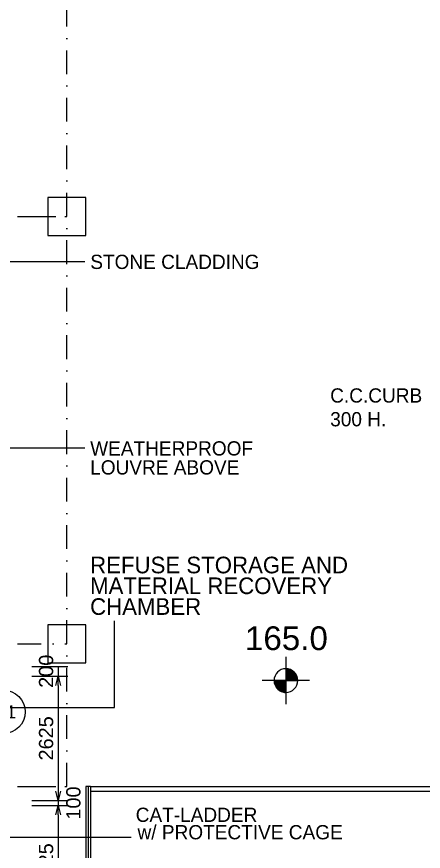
# Model space of a CAD drawing. Header units: millimetres. Extents: x 27940 to 139928, y 247 to 79491.
# Drawn here: x 106737 to 115306, y 12664 to 30242 of the extents above; entities that cross this region are included whole.
import ezdxf
from ezdxf.enums import TextEntityAlignment as Align

# ---------------------------------------------------------------- set-up
doc = ezdxf.new("R2010")
doc.units = ezdxf.units.MM
doc.header["$LTSCALE"] = 1000
doc.linetypes.add('DASHDOT', pattern=[1, 0.5, -0.25, 0, -0.25])
doc.layers.get('0').update_dxf_attribs({"color": 8})
doc.layers.get('Defpoints').update_dxf_attribs({"color": 8})
for name, color, linetype in [('DLN020__', 8, 'DASHDOT'), ('DLN030', 8, 'Continuous'), ('DLN032__', 8, 'Continuous'), ('DLN040__', 8, 'Continuous'), ('DLN041__', 8, 'Continuous'), ('DLN280__', 8, 'Continuous'), ('DLN314__', 8, 'Continuous'), ('DLN325-1', 8, 'Continuous'), ('DLN816__', 8, 'Continuous'), ('LEVEL', 8, 'Continuous'), ('MARK', 8, 'Continuous')]:
    doc.layers.add(name, color=color, linetype=linetype)
doc.styles.add('ROMANS', font='swissl.ttf')
doc.styles.add('SWIS721LT450', font='swissl.ttf')
doc.styles.add('SWIS721LT750', font='swissl.ttf')
doc.dimstyles.new('INTDIM', dxfattribs={"dimscale": 200, "dimtxt": 2.25, "dimasz": 1.5, "dimexe": 1, "dimexo": 0, "dimgap": 1, "dimtad": 1, "dimdec": 0, "dimrnd": 1, "dimzin": 1, "dimdsep": 46, "dimtxsty": 'SWIS721LT450', "dimcen": 1, "dimclrd": 256, "dimclre": 256, "dimclrt": 256, "dimaunit": 1, "dimadec": 3, "dimazin": 0, "dimtfac": 1, "dimtdec": 0, "dimtix": 1, "dimtmove": 2, "dimatfit": 0, "dimldrblk": 'DOT', "dimfxl": 1, "dimtolj": 1, "dimtzin": 0, "dimarcsym": 0})

# ---------------------------------------------------------------- blocks, each defined once
blk = doc.blocks.new('DRNO')
at = {"layer": 'MARK'}
blk.add_circle((0, 0), 1, dxfattribs=at)
at = {"layer": 'MARK', "style": 'ROMANS'}
blk.add_attdef('DRNO', text='', height=0.6, dxfattribs=at).set_placement((0, 0), align=Align.MIDDLE)
blk = doc.blocks.new('*D124')
at = {"layer": 'Defpoints', "color": 0, "transparency": 16777216}
for p in [(106857, 16556), (106857, 16356), (107612, 16356)]:
    blk.add_point(p, dxfattribs=at)
at = {"layer": 'DLN030', "lineweight": -2, "transparency": 16777216}
for p, q in [((107057, 16556), (107812, 16556)), ((107612, 16556), (107612, 16356)), ((107057, 16356), (107812, 16356))]:
    blk.add_line(p, q, dxfattribs=at)
at = {"layer": 'DLN030', "transparency": 16777216, "insert": (107358, 16456), "char_height": 300, "attachment_point": 5, "rotation": 90, "style": 'SWIS721LT450'}
blk.add_mtext('\\A1;200', dxfattribs=at)
blk = doc.blocks.new('DIMARR')
for p, q in [((-1, 0.25), (0, 0)), ((-1, 0), (0, 0)), ((0, 0), (-1, -0.25))]:
    blk.add_line(p, q)
blk = doc.blocks.new('*D125')
at = {"layer": 'Defpoints', "color": 0, "transparency": 16777216}
for p in [(106857, 16356), (106857, 13731), (107612, 13731)]:
    blk.add_point(p, dxfattribs=at)
at = {"layer": 'DLN030', "lineweight": -2, "transparency": 16777216}
for p, q in [((107057, 16356), (107812, 16356)), ((107612, 16156), (107612, 13931)), ((107057, 13731), (107812, 13731))]:
    blk.add_line(p, q, dxfattribs=at)
at = {"layer": 'DLN030', "lineweight": -2, "transparency": 16777216, "xscale": 200, "yscale": 200, "zscale": 200}
for p, rotation in [((107612, 16356), 90), ((107612, 13731), 270)]:
    blk.add_blockref('DIMARR', p, dxfattribs=dict(at, rotation=rotation))
at = {"layer": 'DLN030', "transparency": 16777216, "insert": (107358, 15043), "char_height": 300, "attachment_point": 5, "rotation": 90, "style": 'SWIS721LT450'}
blk.add_mtext('\\A1;2625', dxfattribs=at)
blk = doc.blocks.new('*D126')
at = {"layer": 'Defpoints', "color": 0, "transparency": 16777216}
for p in [(106857, 13731), (106857, 13631), (107612, 13631)]:
    blk.add_point(p, dxfattribs=at)
at = {"layer": 'DLN030', "lineweight": -2, "transparency": 16777216}
for p, q in [((107057, 13731), (107812, 13731)), ((107612, 13731), (107612, 13631)), ((107057, 13631), (107812, 13631))]:
    blk.add_line(p, q, dxfattribs=at)
at = {"layer": 'DLN030', "transparency": 16777216, "insert": (107933, 13681), "char_height": 300, "attachment_point": 5, "rotation": 90, "style": 'SWIS721LT450'}
blk.add_mtext('\\A1;100', dxfattribs=at)
blk = doc.blocks.new('*D127')
at = {"layer": 'Defpoints', "color": 0, "transparency": 16777216}
for p in [(106857, 13631), (106857, 11106), (107612, 11106)]:
    blk.add_point(p, dxfattribs=at)
at = {"layer": 'DLN030', "lineweight": -2, "transparency": 16777216}
for p, q in [((107057, 13631), (107812, 13631)), ((107612, 13431), (107612, 11306)), ((107057, 11106), (107812, 11106))]:
    blk.add_line(p, q, dxfattribs=at)
at = {"layer": 'DLN030', "lineweight": -2, "transparency": 16777216, "xscale": 200, "yscale": 200, "zscale": 200}
for p, rotation in [((107612, 13631), 90), ((107612, 11106), 270)]:
    blk.add_blockref('DIMARR', p, dxfattribs=dict(at, rotation=rotation))
at = {"layer": 'DLN030', "transparency": 16777216, "insert": (107358, 12368), "char_height": 300, "attachment_point": 5, "rotation": 90, "style": 'SWIS721LT450'}
blk.add_mtext('\\A1;2525', dxfattribs=at)
blk = doc.blocks.new('*X13')
for p, q in [((45956, 42700), (46156, 42700)), ((45956, 42694), (46156, 42694)), ((45957, 42688), (46156, 42688)), ((45957, 42681), (46156, 42681)), ((45958, 42675), (46156, 42675)), ((45959, 42669), (46156, 42669)), ((45960, 42662), (46156, 42662)), ((45962, 42656), (46156, 42656)), ((45964, 42650), (46156, 42650)), ((45965, 42644), (46156, 42644)), ((45968, 42638), (46156, 42638)), ((45970, 42631), (46156, 42631)), ((45973, 42625), (46156, 42625)), ((45975, 42619), (46156, 42619)), ((45978, 42612), (46156, 42612)), ((45982, 42606), (46156, 42606)), ((45986, 42600), (46156, 42600)), ((45990, 42594), (46156, 42594)), ((45994, 42588), (46156, 42588)), ((45999, 42581), (46156, 42581)), ((46004, 42575), (46156, 42575)), ((46009, 42569), (46156, 42569)), ((46015, 42562), (46156, 42562)), ((46022, 42556), (46156, 42556)), ((46029, 42550), (46156, 42550)), ((46037, 42544), (46156, 42544)), ((46047, 42538), (46156, 42538)), ((46057, 42531), (46156, 42531)), ((46069, 42525), (46156, 42525)), ((46083, 42519), (46156, 42519)), ((46102, 42512), (46156, 42512)), ((46133, 42506), (46156, 42506))]:
    blk.add_line(p, q)
blk = doc.blocks.new('*X12')
for p, q in [((46156, 42900), (46200, 42900)), ((46156, 42894), (46222, 42894)), ((46156, 42888), (46238, 42888)), ((46156, 42881), (46250, 42881)), ((46156, 42875), (46261, 42875)), ((46156, 42869), (46271, 42869)), ((46156, 42862), (46279, 42862)), ((46156, 42856), (46287, 42856)), ((46156, 42850), (46294, 42850)), ((46156, 42844), (46300, 42844)), ((46156, 42838), (46306, 42838)), ((46156, 42831), (46311, 42831)), ((46156, 42825), (46316, 42825)), ((46156, 42819), (46320, 42819)), ((46156, 42812), (46324, 42812)), ((46156, 42806), (46328, 42806)), ((46156, 42800), (46332, 42800)), ((46156, 42794), (46335, 42794)), ((46156, 42788), (46338, 42788)), ((46156, 42781), (46341, 42781)), ((46156, 42775), (46343, 42775)), ((46156, 42769), (46345, 42769)), ((46156, 42762), (46347, 42762)), ((46156, 42756), (46349, 42756)), ((46156, 42750), (46351, 42750)), ((46156, 42744), (46352, 42744)), ((46156, 42738), (46353, 42738)), ((46156, 42731), (46354, 42731)), ((46156, 42725), (46355, 42725)), ((46156, 42719), (46355, 42719)), ((46156, 42712), (46356, 42712)), ((46156, 42706), (46356, 42706))]:
    blk.add_line(p, q)
blk = doc.blocks.new('ELFIN')
at = {"layer": 'DLN032__'}
for p, q in [((0, 0.5), (0, 0)), ((0, 0), (-0.5, 0)), ((0, 0), (0, -0.5)), ((0.5, 0), (0, 0))]:
    blk.add_line(p, q, dxfattribs=at)
for start, end in [(90, 180), (0, 90), (180, 270), (270, 0)]:
    blk.add_arc((0, 0), 0.25, start, end, dxfattribs=at)
at = {"layer": 'DLN032__', "xscale": 0.001250000001164153, "yscale": 0.001250000001164153, "zscale": 0.001250000001164153}
for name in ['*X12', '*X13']:
    blk.add_blockref(name, (-57.695, -53.381), dxfattribs=at)
at = {"layer": 'DLN032__', "style": 'ROMANS'}
blk.add_attdef('ELFIN', (0.254, 0.347), '', height=0.5, dxfattribs=at)

msp = doc.modelspace()

# ---------------------------------------------------------------- linework, layer by layer
at = {"layer": 'DLN020__'}
for p, q in [((107795, 14030.7), (107795, 60526.8)), ((54749.4, 26030.7), (107795, 26030.7)), ((88063.6, 26030.7), (107795, 26030.7)), ((54749.4, 17030.7), (107795, 17030.7)), ((54749.4, 14030.7), (107795, 14030.7)), ((88063.6, 14030.7), (107795, 14030.7))]:
    msp.add_line(p, q, dxfattribs=at)
at = {"layer": 'DLN280__'}
for points in [[(107395, 25630.7), (108195, 25630.7), (108195, 26430.7), (107395, 26430.7)], [(107395, 16630.7), (108195, 16630.7), (108195, 17430.7), (107395, 17430.7)]]:
    msp.add_lwpolyline(points, close=True, dxfattribs=at)
at = {"layer": 'DLN314__'}
for p, q in [((108195, 14030.7), (108195, 8494.6)), ((108295, 14030.7), (108195, 14030.7)), ((108245, 14030.7), (108245, 8498.9)), ((108295, 14030.7), (108295, 8503.2))]:
    msp.add_line(p, q, dxfattribs=at)
at = {"layer": 'DLN816__'}
for p, q in [((108295, 14030.7), (116545, 14030.7)), ((108295, 13930.7), (116645, 13930.7))]:
    msp.add_line(p, q, dxfattribs=at)

# ---------------------------------------------------------------- block references
at = {"layer": 'DLN032__'}
ref = msp.add_blockref('ELFIN', (112411.2, 16260.7), dxfattribs=dict(at, xscale=1000, yscale=1000, zscale=1000))
ref.add_attrib('ELFIN', '165.0', (111547.2, 16902.1), dxfattribs={"layer": 'LEVEL', "height": 500, "style": 'ROMANS'})
at = {"layer": 'DLN325-1', "xscale": 458.3333333333139, "yscale": 458.3333333333139, "zscale": 458.3333333333139}
msp.add_blockref('DRNO', (106458.8, 15600.3), dxfattribs=at).add_auto_attribs({'DRNO': 'M1'})

# ---------------------------------------------------------------- texts
at = {"layer": 'DLN040__', "char_height": 300, "attachment_point": 1, "style": 'SWIS721LT750'}
for s, insert, width in [('{\\fUnivers|b0|i0|c0|p34;STONE CLADDING}', (108288.2, 25228.5), 8492.941), ('{\\fUnivers|b0|i0|c0|p34;C.C.CURB 300 H.}', (113343.8, 22414.5), 2344.012), ('{\\fUnivers|b0|i0|c0|p34;CAT-LADDER}', (109245.5, 13583.3), 3114.64)]:
    msp.add_mtext(s, dxfattribs=dict(at, insert=insert, width=width))
at = {"layer": 'DLN040__', "insert": (108286.2, 21300), "char_height": 300, "attachment_point": 1, "line_spacing_factor": 0.8, "style": 'SWIS721LT750'}
msp.add_mtext('{\\fUnivers|b0|i0|c0|p34;WEATHERPROOF\\PLOUVRE ABOVE}', dxfattribs=at)
at = {"layer": 'DLN040__', "insert": (109283.6, 13216.9), "char_height": 300, "width": 4266.177, "attachment_point": 1, "line_spacing_factor": 0.7, "style": 'SWIS721LT750'}
msp.add_mtext('{\\fUnivers|b0|i0|c0|p34;w/ PROTECTIVE CAGE}', dxfattribs=at)
at = {"layer": 'DLN041__', "insert": (108284.4, 17638.9), "char_height": 350, "width": 6611.942, "attachment_point": 7, "line_spacing_factor": 0.75, "style": 'SWIS721LT750'}
msp.add_mtext('{\\fUnivers|b0|i0|c0|p34;REFUSE STORAGE AND MATERIAL RECOVERY CHAMBER}', dxfattribs=at)

# ---------------------------------------------------------------- dimensions: what is measured, and where the dimension line sits
at = {"layer": 'DLN030'}
for base, p1, p2, picture, middle in [((107612.1, 16355.7), (106857.4, 16555.7), (106857.4, 16355.7), '*D124', (107357.9, 16455.7)), ((107612.1, 13730.7), (106857.4, 16355.7), (106857.4, 13730.7), '*D125', (107357.9, 15043.2)), ((107612.1, 11105.7), (106857.4, 13630.7), (106857.4, 11105.7), '*D127', (107357.9, 12368.2))]:
    dim = msp.add_linear_dim(base=base, p1=p1, p2=p2, angle=90, dimstyle='INTDIM', override={"dimscale": 1, "dimtxt": 300, "dimasz": 200, "dimexe": 200, "dimexo": 200, "dimgap": 100, "dimrnd": 0, "dimzin": 0, "dimblk": 'DIMARR', "dimcen": 300, "dimclrt": 256, "dimadec": 4}, dxfattribs=at)
    dim.commit()
    dim.dimension.update_dxf_attribs({"geometry": picture, "text_midpoint": middle})
dim = msp.add_linear_dim(base=(107612.1, 13630.7), p1=(106857.4, 13730.7), p2=(106857.4, 13630.7), angle=90, dimstyle='INTDIM', override={"dimscale": 1, "dimtxt": 300, "dimasz": 200, "dimexe": 200, "dimexo": 200, "dimgap": 100, "dimrnd": 0, "dimzin": 0, "dimblk": 'DIMARR', "dimcen": 300, "dimclrt": 256, "dimadec": 4}, dxfattribs=at)
dim.commit()
dim.dimension.update_dxf_attribs({"geometry": '*D126', "text_midpoint": (107933, 13680.7), "dimtype": 160})

# ---------------------------------------------------------------- leaders
at = {"layer": 'DLN040__'}
for points in [[(103449.5, 25085.9), (108175, 25085.9)], [(103232.5, 21162), (108175, 21162)], [(105823.6, 12964.4), (106966.8, 12964.4), (109147.2, 12964)]]:
    msp.add_leader(points, dimstyle='INTDIM', override={"dimscale": 1, "dimtxt": 300, "dimasz": 200, "dimexe": 200, "dimexo": 200, "dimgap": 100, "dimtad": 0, "dimrnd": 0, "dimzin": 0, "dimcen": 200, "dimclrt": 256}, dxfattribs=at)
at = {"layer": 'DLN041__'}
msp.add_leader([(105010.5, 15691.8), (108799.2, 15691.8), (108799.2, 17516.6)], dimstyle='INTDIM', override={"dimscale": 1, "dimtxt": 300, "dimasz": 200, "dimexe": 200, "dimexo": 200, "dimgap": 100, "dimtad": 0, "dimrnd": 0, "dimzin": 0, "dimcen": 300, "dimclrt": 256, "dimadec": 4}, dxfattribs=at)

doc.saveas('drawing.dxf')
